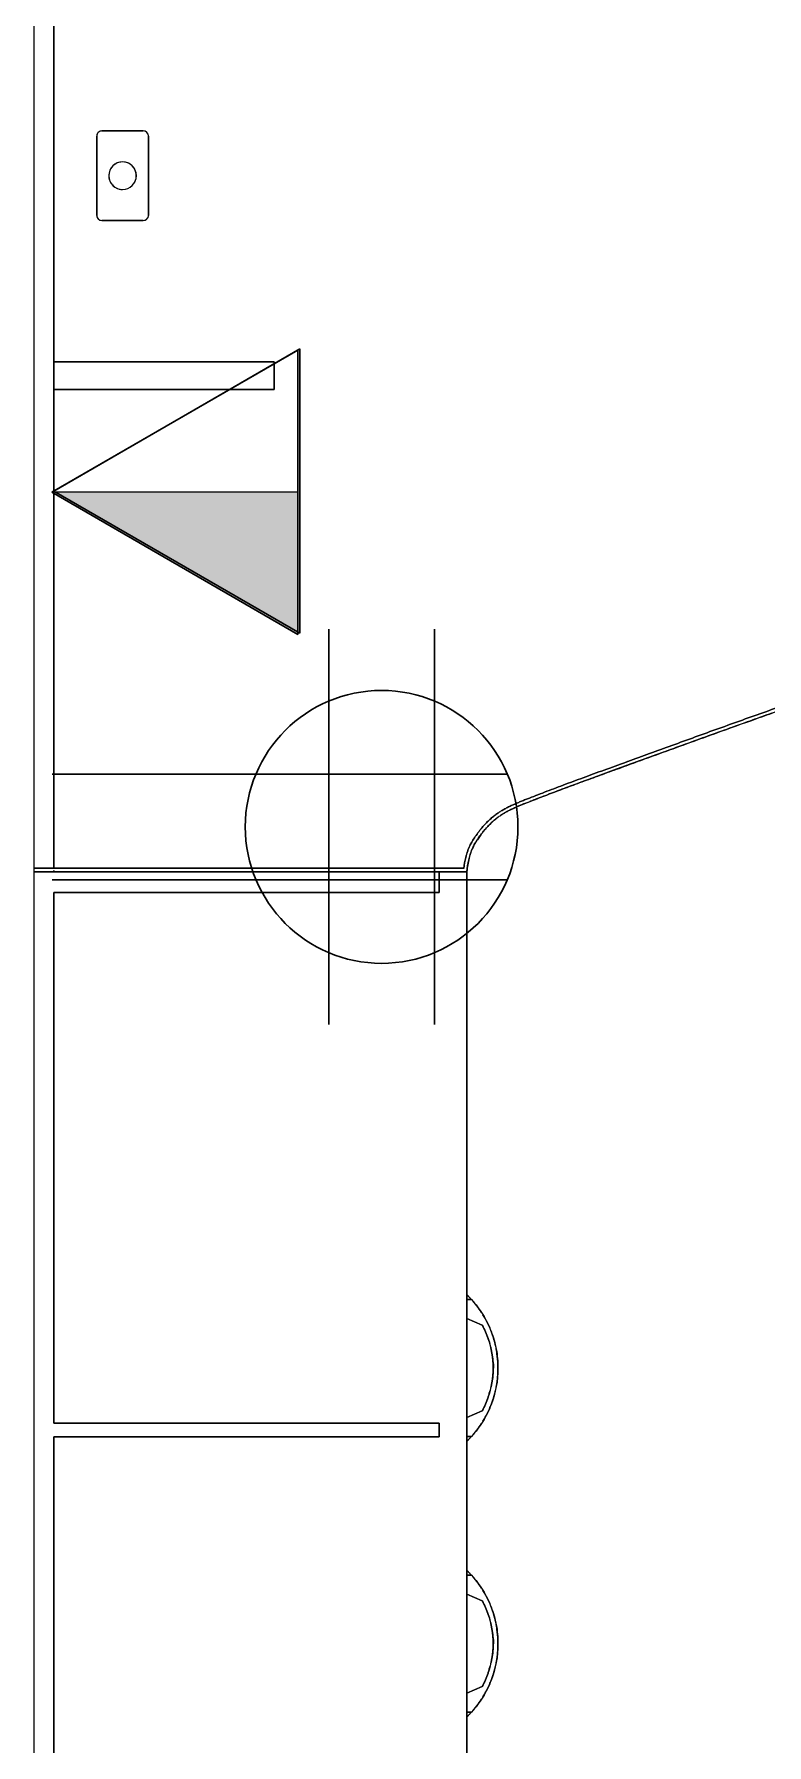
# Model space of a CAD drawing. Header units: inches. Extents: x 385 to 2249, y -1773 to -36.
# Drawn here: x 2053.5 to 2080.1, y -1685.9 to -1623.9 of the extents above; entities that cross this region are included whole.
import ezdxf

# ---------------------------------------------------------------- set-up
doc = ezdxf.new("R2010")
doc.units = ezdxf.units.IN
doc.header["$MEASUREMENT"] = 0
for name, color, linetype, lineweight in [('A-ANNO-NOTE', 131, 'Continuous', 30), ('I-FURN', 30, 'Continuous', 9), ('I-FURN-PNLS', 30, 'Continuous', 9), ('I-WALL', 2, 'Continuous', 13)]:
    doc.layers.add(name, color=color, linetype=linetype, lineweight=lineweight)

# ---------------------------------------------------------------- blocks, each defined once
blk = doc.blocks.new('Zira Wksta 11 - Type 2-V137-Level 6 POWER _ SIGNAL')
at = {"layer": 'I-FURN'}
for p, q in [((-16.173, 66.48), (-16, 66.48)), ((-16.173, 66.48), (-16, 66.48)), ((-16, 66.487), (-16.167, 66.487)), ((-16, 66.487), (-16.167, 66.487)), ((-16, 66.604), (-16, 66.657)), ((-16, 66.657), (-16, 66.614)), ((-16, 66.604), (-16, 66.657)), ((-16, 66.657), (-16, 66.614)), ((-16, 66.614), (-16, 66.512)), ((-16, 66.614), (-16, 66.512)), ((-16, 66.512), (-16, 66.604)), ((-16, 66.512), (-16, 66.604)), ((-16, 66.48), (-16, 66.512)), ((-16, 66.512), (-16, 66.487)), ((-16, 66.48), (-16, 66.512)), ((-16, 66.512), (-16, 66.487)), ((-16, 66.48), (-16, 65.791)), ((-16, 66.139), (-16, 66.48)), ((-16, 66.48), (-16, 65.791)), ((-16, 66.139), (-16, 66.48)), ((-16.281, 65.675), (-16, 65.791)), ((-16.281, 65.675), (-16, 65.791)), ((-16, 65.791), (-16, 66.136)), ((-16, 65.791), (-16, 66.136)), ((-16.561, 65.559), (-16.281, 65.675)), ((-16.561, 65.559), (-16.281, 65.675)), ((-16.281, 62.325), (-16.561, 62.441)), ((-16.281, 62.325), (-16.561, 62.441)), ((-16, 62.209), (-16.281, 62.325)), ((-16, 62.209), (-16.281, 62.325)), ((-16, 61.864), (-16, 62.209)), ((-16, 62.209), (-16, 61.52)), ((-16, 61.864), (-16, 62.209)), ((-16, 62.209), (-16, 61.52)), ((-16, 61.52), (-16.173, 61.52)), ((-16, 61.52), (-16.173, 61.52)), ((-16.167, 61.513), (-16, 61.513)), ((-16.167, 61.513), (-16, 61.513)), ((-16, 61.52), (-16, 61.861)), ((-16, 61.52), (-16, 61.861)), ((-16, 61.488), (-16, 61.52)), ((-16, 61.488), (-16, 61.52)), ((-16, 61.513), (-16, 61.488)), ((-16, 61.513), (-16, 61.488)), ((-16, 61.488), (-16, 61.386)), ((-16, 61.396), (-16, 61.488)), ((-16, 61.488), (-16, 61.386)), ((-16, 61.396), (-16, 61.488)), ((-16, 61.343), (-16, 61.396)), ((-16, 61.343), (-16, 61.396)), ((-16, 61.386), (-16, 61.343)), ((-16, 61.386), (-16, 61.343)), ((-16.173, 56.48), (-16, 56.48)), ((-16, 56.487), (-16.167, 56.487)), ((-16, 56.604), (-16, 56.657)), ((-16, 56.657), (-16, 56.614)), ((-16, 56.614), (-16, 56.512)), ((-16, 56.512), (-16, 56.604)), ((-16, 56.48), (-16, 56.512)), ((-16, 56.512), (-16, 56.487)), ((-16, 56.48), (-16, 55.791)), ((-16, 56.139), (-16, 56.48)), ((-16, 55.791), (-16, 56.136)), ((-16.561, 55.559), (-16.281, 55.675)), ((-16.281, 55.675), (-16, 55.791)), ((-16.281, 52.325), (-16.561, 52.441)), ((-16, 52.209), (-16.281, 52.325)), ((-16, 51.864), (-16, 52.209)), ((-16, 52.209), (-16, 51.52)), ((-16, 51.52), (-16.173, 51.52)), ((-16.167, 51.513), (-16, 51.513)), ((-16, 51.52), (-16, 51.861)), ((-16, 51.488), (-16, 51.52)), ((-16, 51.513), (-16, 51.488)), ((-16, 51.488), (-16, 51.386)), ((-16, 51.396), (-16, 51.488)), ((-16, 51.343), (-16, 51.396)), ((-16, 51.386), (-16, 51.343)), ((-4.437, 12.188), (-4.437, 9.313)), ((-4.437, 9.313), (-4.437, 12.188)), ((-2.75, 12.375), (-4.25, 12.375)), ((-4.25, 12.375), (-2.75, 12.375)), ((-2.562, 9.313), (-2.562, 12.188)), ((-2.562, 12.188), (-2.562, 9.313)), ((-4.25, 9.125), (-2.75, 9.125)), ((-2.75, 9.125), (-4.25, 9.125))]:
    blk.add_line(p, q, dxfattribs=at)
at = {"layer": 'I-FURN', "flags": 128}
for points in [[(-16, 65.791), (-16.281, 65.675), (-16.561, 65.559)], [(-16, 65.791), (-16.281, 65.675), (-16.561, 65.559)], [(-16.561, 62.441), (-16.281, 62.325), (-16, 62.209)], [(-16.561, 62.441), (-16.281, 62.325), (-16, 62.209)], [(-16, 55.791), (-16.281, 55.675), (-16.561, 55.559)], [(-16.561, 52.441), (-16.281, 52.325), (-16, 52.209)]]:
    blk.add_lwpolyline(points, dxfattribs=at)
at = {"layer": 'I-FURN'}
for centre, radius, start, end in [((-13.447, 64), 3.685, 137.02895, 137.70289), ((-13.447, 64), 3.685, 137.02895, 137.70289), ((-13.447, 64), 3.685, 137.03852, 137.56704), ((-13.447, 64), 3.685, 137.03852, 137.56704), ((-13.447, 64), 3.685, 222.29711, 222.97105), ((-13.447, 64), 3.685, 222.29711, 222.97105), ((-13.447, 64), 3.685, 222.43296, 222.96148), ((-13.447, 64), 3.685, 222.43296, 222.96148), ((-13.447, 54), 3.685, 137.02895, 137.70289), ((-13.447, 54), 3.685, 137.03852, 137.56704), ((-13.447, 54), 3.685, 222.29711, 222.97105), ((-13.447, 54), 3.685, 222.43296, 222.96148), ((-4.25, 12.188), 0.188, 90, 180), ((-4.25, 12.188), 0.188, 165, 180), ((-4.25, 12.188), 0.188, 90, 165), ((-2.75, 12.188), 0.187, 0, 90), ((-2.75, 12.188), 0.187, 15, 90), ((-2.75, 12.188), 0.188, 0, 15), ((-3.5, 10.75), 0.5, 90, 270), ((-3.5, 10.75), 0.5, 90, 135), ((-3.5, 10.75), 0.5, 270, 90), ((-3.5, 10.75), 0.5, 75, 90), ((-3.5, 10.75), 0.5, 330, 75), ((-3.5, 10.75), 0.5, 135, 270), ((-3.5, 10.75), 0.5, 270, 330), ((-4.25, 9.313), 0.188, 180, 270), ((-4.25, 9.313), 0.187, 180, 195), ((-2.75, 9.313), 0.187, 270, 0), ((-2.75, 9.313), 0.187, 345, 0), ((-4.25, 9.313), 0.188, 195, 270), ((-2.75, 9.313), 0.188, 270, 345)]:
    blk.add_arc(centre, radius, start, end, dxfattribs=at)
for points, knots in [([(-16.173, 61.52), (-16.325, 61.687), (-16.598, 62.05), (-16.903, 62.661), (-17.09, 63.318), (-17.174, 64.227), (-17.004, 65.135), (-16.599, 65.95), (-16.325, 66.313), (-16.173, 66.48)], [0, 0, 0, 0, 0.125, 0.25, 0.375, 0.5, 0.75, 0.875, 1, 1, 1, 1]), ([(-16.173, 61.52), (-16.325, 61.687), (-16.598, 62.05), (-16.903, 62.661), (-17.09, 63.318), (-17.174, 64.227), (-17.004, 65.135), (-16.599, 65.95), (-16.325, 66.313), (-16.173, 66.48)], [0, 0, 0, 0, 0.125, 0.25, 0.375, 0.5, 0.75, 0.875, 1, 1, 1, 1]), ([(-16, 66.657), (-16.001, 66.657), (-16.002, 66.656), (-16.004, 66.653), (-16.007, 66.651), (-16.009, 66.649), (-16.012, 66.645), (-16.016, 66.642), (-16.019, 66.639), (-16.023, 66.635), (-16.027, 66.631), (-16.032, 66.627), (-16.041, 66.618), (-16.048, 66.61), (-16.055, 66.604)], [0, 0, 0, 0, 0.125, 0.1875, 0.25, 0.3125, 0.375, 0.4375, 0.5, 0.5625, 0.625, 0.6875, 0.75, 1, 1, 1, 1]), ([(-16, 66.657), (-16.001, 66.657), (-16.002, 66.656), (-16.004, 66.653), (-16.007, 66.651), (-16.009, 66.649), (-16.012, 66.645), (-16.016, 66.642), (-16.019, 66.639), (-16.023, 66.635), (-16.027, 66.631), (-16.032, 66.627), (-16.041, 66.618), (-16.048, 66.61), (-16.055, 66.604)], [0, 0, 0, 0, 0.125, 0.1875, 0.25, 0.3125, 0.375, 0.4375, 0.5, 0.5625, 0.625, 0.6875, 0.75, 1, 1, 1, 1]), ([(-16.045, 66.614), (-16.039, 66.619), (-16.031, 66.627), (-16.021, 66.637), (-16.016, 66.642), (-16.012, 66.646), (-16.009, 66.649), (-16.007, 66.651), (-16.004, 66.653), (-16.003, 66.655), (-16.001, 66.656), (-16, 66.657), (-16, 66.657)], [0, 0, 0, 0, 0.25, 0.375, 0.5, 0.5625, 0.625, 0.6875, 0.75, 0.8125, 0.875, 1, 1, 1, 1]), ([(-16.045, 66.614), (-16.039, 66.619), (-16.031, 66.627), (-16.021, 66.637), (-16.016, 66.642), (-16.012, 66.646), (-16.009, 66.649), (-16.007, 66.651), (-16.004, 66.653), (-16.003, 66.655), (-16.001, 66.656), (-16, 66.657), (-16, 66.657)], [0, 0, 0, 0, 0.25, 0.375, 0.5, 0.5625, 0.625, 0.6875, 0.75, 0.8125, 0.875, 1, 1, 1, 1]), ([(-16.672, 65.783), (-16.727, 65.683), (-16.791, 65.555), (-16.846, 65.424), (-16.856, 65.398)], [0.15936451, 0.15936451, 0.15936451, 0.15936451, 0.22222222, 0.23762024, 0.23762024, 0.23762024, 0.23762024]), ([(-16.672, 65.783), (-16.727, 65.683), (-16.791, 65.555), (-16.846, 65.424), (-16.856, 65.398)], [0.15936451, 0.15936451, 0.15936451, 0.15936451, 0.22222222, 0.23762024, 0.23762024, 0.23762024, 0.23762024]), ([(-16.945, 65.16), (-16.973, 65.075), (-17.009, 64.949), (-17.04, 64.821), (-17.049, 64.78)], [0.28411479, 0.28411479, 0.28411479, 0.28411479, 0.33333333, 0.3562762, 0.3562762, 0.3562762, 0.3562762]), ([(-16.945, 65.16), (-16.973, 65.075), (-17.009, 64.949), (-17.04, 64.821), (-17.049, 64.78)], [0.28411479, 0.28411479, 0.28411479, 0.28411479, 0.33333333, 0.3562762, 0.3562762, 0.3562762, 0.3562762]), ([(-17.096, 64.517), (-17.106, 64.446), (-17.12, 64.319), (-17.127, 64.192), (-17.128, 64.136)], [0.40508035, 0.40508035, 0.40508035, 0.40508035, 0.44444444, 0.47528756, 0.47528756, 0.47528756, 0.47528756]), ([(-17.096, 64.517), (-17.106, 64.446), (-17.12, 64.319), (-17.127, 64.192), (-17.128, 64.136)], [0.40508035, 0.40508035, 0.40508035, 0.40508035, 0.44444444, 0.47528756, 0.47528756, 0.47528756, 0.47528756]), ([(-17.048, 63.22), (-17.04, 63.179), (-17.009, 63.052), (-16.976, 62.923), (-16.95, 62.836)], [0.64373131, 0.64373131, 0.64373131, 0.64373131, 0.66666667, 0.71591001, 0.71591001, 0.71591001, 0.71591001]), ([(-17.048, 63.22), (-17.04, 63.179), (-17.009, 63.052), (-16.976, 62.923), (-16.95, 62.836)], [0.64373131, 0.64373131, 0.64373131, 0.64373131, 0.66666667, 0.71591001, 0.71591001, 0.71591001, 0.71591001]), ([(-16.857, 62.602), (-16.808, 62.482), (-16.751, 62.351), (-16.678, 62.229), (-16.671, 62.218)], [0.76239192, 0.76239192, 0.76239192, 0.76239192, 0.83333333, 0.84070579, 0.84070579, 0.84070579, 0.84070579]), ([(-16.857, 62.602), (-16.808, 62.482), (-16.751, 62.351), (-16.678, 62.229), (-16.671, 62.218)], [0.76239192, 0.76239192, 0.76239192, 0.76239192, 0.83333333, 0.84070579, 0.84070579, 0.84070579, 0.84070579]), ([(-16.055, 61.396), (-16.048, 61.39), (-16.039, 61.381), (-16.029, 61.371), (-16.023, 61.365), (-16.019, 61.361), (-16.016, 61.358), (-16.012, 61.355), (-16.009, 61.351), (-16.007, 61.349), (-16.004, 61.347), (-16.002, 61.344), (-16.001, 61.343), (-16, 61.343)], [0, 0, 0, 0, 0.25, 0.375, 0.4375, 0.5, 0.5625, 0.625, 0.6875, 0.75, 0.8125, 0.875, 1, 1, 1, 1]), ([(-16.055, 61.396), (-16.048, 61.39), (-16.039, 61.381), (-16.029, 61.371), (-16.023, 61.365), (-16.019, 61.361), (-16.016, 61.358), (-16.012, 61.355), (-16.009, 61.351), (-16.007, 61.349), (-16.004, 61.347), (-16.002, 61.344), (-16.001, 61.343), (-16, 61.343)], [0, 0, 0, 0, 0.25, 0.375, 0.4375, 0.5, 0.5625, 0.625, 0.6875, 0.75, 0.8125, 0.875, 1, 1, 1, 1]), ([(-16, 61.343), (-16, 61.343), (-16.001, 61.344), (-16.003, 61.345), (-16.004, 61.347), (-16.007, 61.349), (-16.009, 61.351), (-16.012, 61.354), (-16.015, 61.357), (-16.018, 61.36), (-16.021, 61.363), (-16.025, 61.367), (-16.032, 61.374), (-16.039, 61.381), (-16.045, 61.386)], [0, 0, 0, 0, 0.125, 0.1875, 0.25, 0.3125, 0.375, 0.4375, 0.5, 0.5625, 0.625, 0.6875, 0.75, 1, 1, 1, 1]), ([(-16, 61.343), (-16, 61.343), (-16.001, 61.344), (-16.003, 61.345), (-16.004, 61.347), (-16.007, 61.349), (-16.009, 61.351), (-16.012, 61.354), (-16.015, 61.357), (-16.018, 61.36), (-16.021, 61.363), (-16.025, 61.367), (-16.032, 61.374), (-16.039, 61.381), (-16.045, 61.386)], [0, 0, 0, 0, 0.125, 0.1875, 0.25, 0.3125, 0.375, 0.4375, 0.5, 0.5625, 0.625, 0.6875, 0.75, 1, 1, 1, 1]), ([(-16.173, 51.52), (-16.325, 51.687), (-16.598, 52.05), (-16.903, 52.661), (-17.09, 53.318), (-17.174, 54.227), (-17.004, 55.135), (-16.599, 55.95), (-16.325, 56.313), (-16.173, 56.48)], [0, 0, 0, 0, 0.125, 0.25, 0.375, 0.5, 0.75, 0.875, 1, 1, 1, 1]), ([(-16, 56.657), (-16.001, 56.657), (-16.002, 56.656), (-16.004, 56.653), (-16.007, 56.651), (-16.009, 56.649), (-16.012, 56.645), (-16.016, 56.642), (-16.019, 56.639), (-16.023, 56.635), (-16.027, 56.631), (-16.032, 56.627), (-16.041, 56.618), (-16.048, 56.61), (-16.055, 56.604)], [0, 0, 0, 0, 0.125, 0.1875, 0.25, 0.3125, 0.375, 0.4375, 0.5, 0.5625, 0.625, 0.6875, 0.75, 1, 1, 1, 1]), ([(-16.045, 56.614), (-16.039, 56.619), (-16.031, 56.627), (-16.021, 56.637), (-16.016, 56.642), (-16.012, 56.646), (-16.009, 56.649), (-16.007, 56.651), (-16.004, 56.653), (-16.003, 56.655), (-16.001, 56.656), (-16, 56.657), (-16, 56.657)], [0, 0, 0, 0, 0.25, 0.375, 0.5, 0.5625, 0.625, 0.6875, 0.75, 0.8125, 0.875, 1, 1, 1, 1]), ([(-16.672, 55.783), (-16.727, 55.683), (-16.791, 55.555), (-16.846, 55.424), (-16.856, 55.398)], [0.15936451, 0.15936451, 0.15936451, 0.15936451, 0.22222222, 0.23762024, 0.23762024, 0.23762024, 0.23762024]), ([(-16.945, 55.16), (-16.973, 55.075), (-17.009, 54.949), (-17.04, 54.821), (-17.049, 54.78)], [0.28411479, 0.28411479, 0.28411479, 0.28411479, 0.33333333, 0.3562762, 0.3562762, 0.3562762, 0.3562762]), ([(-17.096, 54.517), (-17.106, 54.446), (-17.12, 54.319), (-17.127, 54.192), (-17.128, 54.136)], [0.40508035, 0.40508035, 0.40508035, 0.40508035, 0.44444444, 0.47528756, 0.47528756, 0.47528756, 0.47528756]), ([(-17.048, 53.22), (-17.04, 53.179), (-17.009, 53.052), (-16.976, 52.923), (-16.95, 52.836)], [0.64373131, 0.64373131, 0.64373131, 0.64373131, 0.66666667, 0.71591001, 0.71591001, 0.71591001, 0.71591001]), ([(-16.857, 52.602), (-16.808, 52.482), (-16.751, 52.351), (-16.678, 52.229), (-16.671, 52.218)], [0.76239192, 0.76239192, 0.76239192, 0.76239192, 0.83333333, 0.84070579, 0.84070579, 0.84070579, 0.84070579]), ([(-16.055, 51.396), (-16.048, 51.39), (-16.039, 51.381), (-16.029, 51.371), (-16.023, 51.365), (-16.019, 51.361), (-16.016, 51.358), (-16.012, 51.355), (-16.009, 51.351), (-16.007, 51.349), (-16.004, 51.347), (-16.002, 51.344), (-16.001, 51.343), (-16, 51.343)], [0, 0, 0, 0, 0.25, 0.375, 0.4375, 0.5, 0.5625, 0.625, 0.6875, 0.75, 0.8125, 0.875, 1, 1, 1, 1]), ([(-16, 51.343), (-16, 51.343), (-16.001, 51.344), (-16.003, 51.345), (-16.004, 51.347), (-16.007, 51.349), (-16.009, 51.351), (-16.012, 51.354), (-16.015, 51.357), (-16.018, 51.36), (-16.021, 51.363), (-16.025, 51.367), (-16.032, 51.374), (-16.039, 51.381), (-16.045, 51.386)], [0, 0, 0, 0, 0.125, 0.1875, 0.25, 0.3125, 0.375, 0.4375, 0.5, 0.5625, 0.625, 0.6875, 0.75, 1, 1, 1, 1])]:
    blk.add_open_spline(points, degree=3, knots=knots, dxfattribs=at)
for points in [[(-16.167, 66.487), (-16.303, 66.338), (-16.427, 66.178), (-16.537, 66.008)], [(-16.167, 66.487), (-16.303, 66.338), (-16.427, 66.178), (-16.537, 66.008)], [(-16.055, 66.604), (-16.069, 66.589), (-16.099, 66.559), (-16.129, 66.528), (-16.144, 66.512)], [(-16.055, 66.604), (-16.069, 66.589), (-16.099, 66.559), (-16.129, 66.528), (-16.144, 66.512)], [(-16.143, 66.512), (-16.132, 66.524), (-16.11, 66.547), (-16.077, 66.582), (-16.055, 66.603), (-16.045, 66.614)], [(-16.143, 66.512), (-16.132, 66.524), (-16.11, 66.547), (-16.077, 66.582), (-16.055, 66.603), (-16.045, 66.614)], [(-16.586, 65.931), (-16.616, 65.882), (-16.645, 65.833), (-16.672, 65.783)], [(-16.586, 65.931), (-16.616, 65.882), (-16.645, 65.833), (-16.672, 65.783)], [(-16.561, 65.559), (-16.732, 65.242), (-16.969, 64.55), (-16.969, 63.451), (-16.732, 62.759), (-16.561, 62.441)], [(-16.561, 65.559), (-16.732, 65.242), (-16.969, 64.55), (-16.969, 63.451), (-16.732, 62.759), (-16.561, 62.441)], [(-16.894, 65.302), (-16.912, 65.255), (-16.929, 65.208), (-16.945, 65.16)], [(-16.894, 65.302), (-16.912, 65.255), (-16.929, 65.208), (-16.945, 65.16)], [(-16.857, 65.398), (-16.867, 65.372), (-16.877, 65.347), (-16.887, 65.321)], [(-16.857, 65.398), (-16.867, 65.372), (-16.877, 65.347), (-16.887, 65.321)], [(-16.778, 65.064), (-16.719, 65.234), (-16.647, 65.4), (-16.561, 65.559)], [(-16.778, 65.064), (-16.719, 65.234), (-16.647, 65.4), (-16.561, 65.559)], [(-17.075, 64.644), (-17.083, 64.602), (-17.09, 64.56), (-17.096, 64.517)], [(-17.075, 64.644), (-17.083, 64.602), (-17.09, 64.56), (-17.096, 64.517)], [(-17.049, 64.78), (-17.056, 64.743), (-17.064, 64.707), (-17.071, 64.67)], [(-17.049, 64.78), (-17.056, 64.743), (-17.064, 64.707), (-17.071, 64.67)], [(-16.955, 64), (-16.955, 64.181), (-16.949, 64.365), (-16.91, 64.539)], [(-16.955, 64), (-16.955, 64.181), (-16.949, 64.365), (-16.91, 64.539)], [(-16.91, 64.539), (-16.88, 64.717), (-16.822, 64.887), (-16.757, 65.055)], [(-16.91, 64.539), (-16.88, 64.717), (-16.822, 64.887), (-16.757, 65.055)], [(-17.129, 64.135), (-17.133, 64.045), (-17.132, 63.955), (-17.127, 63.866)], [(-17.129, 64.135), (-17.133, 64.045), (-17.132, 63.955), (-17.127, 63.866)], [(-16.91, 63.461), (-16.94, 63.639), (-16.965, 63.822), (-16.971, 64.004)], [(-16.91, 63.461), (-16.94, 63.639), (-16.965, 63.822), (-16.971, 64.004)], [(-17.129, 63.865), (-17.125, 63.737), (-17.111, 63.61), (-17.092, 63.484)], [(-17.129, 63.865), (-17.125, 63.737), (-17.111, 63.61), (-17.092, 63.484)], [(-17.095, 63.482), (-17.089, 63.44), (-17.082, 63.398), (-17.075, 63.356)], [(-17.095, 63.482), (-17.089, 63.44), (-17.082, 63.398), (-17.075, 63.356)], [(-17.07, 63.329), (-17.064, 63.293), (-17.056, 63.256), (-17.048, 63.22)], [(-17.07, 63.329), (-17.064, 63.293), (-17.056, 63.256), (-17.048, 63.22)], [(-16.778, 62.936), (-16.836, 63.107), (-16.875, 63.282), (-16.91, 63.461)], [(-16.778, 62.936), (-16.836, 63.107), (-16.875, 63.282), (-16.91, 63.461)], [(-16.945, 62.84), (-16.929, 62.792), (-16.913, 62.744), (-16.896, 62.697)], [(-16.945, 62.84), (-16.929, 62.792), (-16.913, 62.744), (-16.896, 62.697)], [(-16.887, 62.679), (-16.877, 62.653), (-16.867, 62.627), (-16.857, 62.602)], [(-16.887, 62.679), (-16.877, 62.653), (-16.867, 62.627), (-16.857, 62.602)], [(-16.561, 62.441), (-16.647, 62.6), (-16.719, 62.766), (-16.778, 62.936)], [(-16.561, 62.441), (-16.647, 62.6), (-16.719, 62.766), (-16.778, 62.936)], [(-16.672, 62.217), (-16.644, 62.167), (-16.614, 62.119), (-16.582, 62.072)], [(-16.672, 62.217), (-16.644, 62.167), (-16.614, 62.119), (-16.582, 62.072)], [(-16.537, 61.992), (-16.427, 61.822), (-16.303, 61.662), (-16.167, 61.513)], [(-16.537, 61.992), (-16.427, 61.822), (-16.303, 61.662), (-16.167, 61.513)], [(-16.144, 61.488), (-16.129, 61.472), (-16.099, 61.441), (-16.069, 61.411), (-16.055, 61.396)], [(-16.144, 61.488), (-16.129, 61.472), (-16.099, 61.441), (-16.069, 61.411), (-16.055, 61.396)], [(-16.045, 61.386), (-16.055, 61.397), (-16.077, 61.418), (-16.11, 61.453), (-16.132, 61.476), (-16.143, 61.488)], [(-16.045, 61.386), (-16.055, 61.397), (-16.077, 61.418), (-16.11, 61.453), (-16.132, 61.476), (-16.143, 61.488)], [(-16.167, 56.487), (-16.303, 56.338), (-16.427, 56.178), (-16.537, 56.008)], [(-16.055, 56.604), (-16.069, 56.589), (-16.099, 56.559), (-16.129, 56.528), (-16.144, 56.512)], [(-16.143, 56.512), (-16.132, 56.524), (-16.11, 56.547), (-16.077, 56.582), (-16.055, 56.603), (-16.045, 56.614)], [(-16.586, 55.931), (-16.616, 55.882), (-16.645, 55.833), (-16.672, 55.783)], [(-16.561, 55.559), (-16.732, 55.242), (-16.969, 54.55), (-16.969, 53.451), (-16.732, 52.759), (-16.561, 52.441)], [(-16.894, 55.302), (-16.912, 55.255), (-16.929, 55.208), (-16.945, 55.16)], [(-16.857, 55.398), (-16.867, 55.372), (-16.877, 55.347), (-16.887, 55.321)], [(-16.778, 55.064), (-16.719, 55.234), (-16.647, 55.4), (-16.561, 55.559)], [(-17.075, 54.644), (-17.083, 54.602), (-17.09, 54.56), (-17.096, 54.517)], [(-17.049, 54.78), (-17.056, 54.743), (-17.064, 54.707), (-17.071, 54.67)], [(-16.91, 54.539), (-16.88, 54.717), (-16.822, 54.887), (-16.757, 55.055)], [(-17.129, 54.135), (-17.133, 54.045), (-17.132, 53.955), (-17.127, 53.866)], [(-16.91, 53.461), (-16.94, 53.639), (-16.965, 53.822), (-16.971, 54.004)], [(-16.955, 54), (-16.955, 54.181), (-16.949, 54.365), (-16.91, 54.539)], [(-17.129, 53.865), (-17.125, 53.737), (-17.111, 53.61), (-17.092, 53.484)], [(-17.095, 53.482), (-17.089, 53.44), (-17.082, 53.398), (-17.075, 53.356)], [(-16.778, 52.936), (-16.836, 53.107), (-16.875, 53.282), (-16.91, 53.461)], [(-17.07, 53.329), (-17.064, 53.293), (-17.056, 53.256), (-17.048, 53.22)], [(-16.945, 52.84), (-16.929, 52.792), (-16.913, 52.744), (-16.896, 52.697)], [(-16.561, 52.441), (-16.647, 52.6), (-16.719, 52.766), (-16.778, 52.936)], [(-16.887, 52.679), (-16.877, 52.653), (-16.867, 52.627), (-16.857, 52.602)], [(-16.672, 52.217), (-16.644, 52.167), (-16.614, 52.119), (-16.582, 52.072)], [(-16.537, 51.992), (-16.427, 51.822), (-16.303, 51.662), (-16.167, 51.513)], [(-16.144, 51.488), (-16.129, 51.472), (-16.099, 51.441), (-16.069, 51.411), (-16.055, 51.396)], [(-16.045, 51.386), (-16.055, 51.397), (-16.077, 51.418), (-16.11, 51.453), (-16.132, 51.476), (-16.143, 51.488)]]:
    blk.add_open_spline(points, degree=3, dxfattribs=at)
at = {"layer": 'I-FURN-PNLS'}
for p, q in [((-16, 36), (-16, 72)), ((-16, 72), (-16, 36)), ((-16, 36), (-16, 72)), ((-1, 71.25), (-1, 56.5)), ((-1, 56.5), (-1, 71.25)), ((-1, 56.5), (-15, 56.5)), ((-15, 56.5), (-15, 56)), ((-15, 56), (-15, 56.5)), ((-15, 56.5), (-1, 56.5)), ((-15, 56), (-1, 56)), ((-1, 56), (-15, 56)), ((-1, 56), (-1, 36.75)), ((-1, 36.75), (-1, 56)), ((-1, 36.75), (-15, 36.75)), ((-15, 36.75), (-15, 36)), ((-15, 36), (-15, 36.75)), ((-15, 36.75), (-1, 36.75)), ((-0.29, 36), (-16, 36)), ((-16, 36), (-0.29, 36)), ((-0.29, 36), (-16, 36)), ((-0.29, 36), (-16, 36)), ((-0.29, 36), (-16, 36)), ((-16, 36), (-0.29, 36)), ((-15, 36), (-0.29, 36)), ((-1, 36), (-15, 36)), ((-0.29, 36), (-1, 36)), ((-0.29, 36), (-1, 36)), ((-1, 36), (-1, 35.95)), ((-1, 35.95), (-1, 36)), ((-1, 36), (-0.29, 36)), ((-0.29, 35.875), (-15.887, 35.875)), ((-15.887, 35.875), (-0.29, 35.875)), ((-1, 35.876), (-1, 1.82)), ((-1, 18.5), (-1, 35.876)), ((-1, 18.5), (-9, 18.5)), ((-9, 18.5), (-9, 17.5)), ((-9, 17.5), (-9, 18.5)), ((-9, 18.5), (-1, 18.5)), ((-1, 17.5), (-1, 18.5)), ((-1, 18.5), (-1, 17.5)), ((-1, 17.5), (-1, 18.5)), ((-9, 17.5), (-1, 17.5)), ((-1, 17.5), (-9, 17.5)), ((-1, 1.82), (-1, 17.5))]:
    blk.add_line(p, q, dxfattribs=at)
for points, knots in [([(-16, 36), (-16.014, 35.849), (-16.048, 35.634), (-16.111, 35.404), (-16.153, 35.278), (-16.188, 35.187), (-16.227, 35.099), (-16.286, 34.984), (-16.37, 34.849), (-16.46, 34.723), (-16.522, 34.641), (-16.557, 34.595), (-16.591, 34.55), (-16.634, 34.497), (-16.702, 34.416), (-16.788, 34.323), (-16.875, 34.239), (-16.945, 34.175), (-16.998, 34.129), (-17.05, 34.085), (-17.119, 34.031), (-17.206, 33.969), (-17.312, 33.902), (-17.401, 33.849), (-17.474, 33.808), (-17.547, 33.769), (-17.639, 33.725), (-17.752, 33.675), (-17.868, 33.624), (-17.987, 33.574), (-18.108, 33.525), (-18.233, 33.476), (-18.488, 33.376), (-18.895, 33.217), (-19.48, 32.997), (-20.103, 32.767), (-20.757, 32.528), (-21.436, 32.281), (-22.135, 32.026), (-22.85, 31.766), (-23.578, 31.503), (-24.313, 31.236), (-25.3, 30.881), (-26.287, 30.527), (-27.26, 30.183), (-27.979, 29.93), (-28.687, 29.681), (-29.382, 29.436), (-30.061, 29.195), (-30.724, 28.958), (-31.368, 28.724), (-31.991, 28.494), (-32.595, 28.265), (-33.196, 28.037), (-33.806, 27.806), (-34.441, 27.57), (-35.002, 27.369), (-35.478, 27.202), (-35.787, 27.096), (-36.043, 27.01), (-36.239, 26.943), (-36.44, 26.877), (-36.645, 26.816), (-36.855, 26.756), (-37.069, 26.696), (-37.288, 26.641), (-37.511, 26.595), (-37.739, 26.555), (-37.972, 26.519), (-38.21, 26.491), (-38.452, 26.476), (-38.7, 26.472), (-39.036, 26.476), (-39.469, 26.515), (-40.008, 26.628), (-40.382, 26.739), (-40.572, 26.805)], [0, 0, 0, 0, 0.013514, 0.02027, 0.023649, 0.027027, 0.030405, 0.033784, 0.040541, 0.047297, 0.050676, 0.052365, 0.054054, 0.057432, 0.060811, 0.067568, 0.074324, 0.077703, 0.081081, 0.084459, 0.087838, 0.094595, 0.101351, 0.108108, 0.111486, 0.114865, 0.121622, 0.128378, 0.135135, 0.141892, 0.148649, 0.155405, 0.162162, 0.189189, 0.216216, 0.243243, 0.27027, 0.297297, 0.324324, 0.351351, 0.378378, 0.405405, 0.432432, 0.486486, 0.513514, 0.540541, 0.567568, 0.594595, 0.621622, 0.648649, 0.675676, 0.702703, 0.72973, 0.756757, 0.783784, 0.810811, 0.837838, 0.851351, 0.864865, 0.871622, 0.878378, 0.885135, 0.891892, 0.898649, 0.905405, 0.912162, 0.918919, 0.925676, 0.932432, 0.939189, 0.945946, 0.952703, 0.959459, 0.972973, 0.986486, 1, 1, 1, 1]), ([(-16.68, 34.442), (-16.674, 34.449), (-16.65, 34.477), (-16.61, 34.525), (-16.569, 34.578), (-16.536, 34.623), (-16.502, 34.668), (-16.442, 34.75), (-16.355, 34.874), (-16.274, 35.007), (-16.217, 35.119), (-16.179, 35.206), (-16.146, 35.296), (-16.105, 35.419), (-16.046, 35.644), (-16.013, 35.853), (-16, 36)], [-0.06054761, -0.06054761, -0.06054761, -0.06054761, -0.05921053, -0.05592105, -0.05263158, -0.05098684, -0.04934211, -0.04605263, -0.03947368, -0.03289474, -0.02960526, -0.02631579, -0.02302632, -0.01973684, -0.01315789, 0, 0, 0, 0]), ([(-16.197, 35.166), (-16.195, 35.17), (-16.178, 35.209), (-16.136, 35.319), (-16.057, 35.579), (-16.016, 35.826), (-16, 36)], [-0.02784085, -0.02784085, -0.02784085, -0.02784085, -0.02734644, -0.02343981, -0.01562654, 0, 0, 0, 0]), ([(-16.086, 35.107), (-16.083, 35.115), (-16.063, 35.16), (-16.017, 35.28), (-15.943, 35.518), (-15.908, 35.739), (-15.89, 35.876)], [-0.02817516, -0.02817516, -0.02817516, -0.02817516, -0.02734644, -0.02343981, -0.01562654, -0.00333187, -0.00333187, -0.00333187, -0.00333187]), ([(-15.887, 35.875), (-15.904, 35.736), (-15.945, 35.519), (-16.017, 35.28), (-16.063, 35.16), (-16.083, 35.115), (-16.086, 35.107)], [0.00332304, 0.00332304, 0.00332304, 0.00332304, 0.01562654, 0.02343981, 0.02734644, 0.02817516, 0.02817516, 0.02817516, 0.02817516]), ([(-16.194, 34.899), (-16.211, 34.871), (-16.269, 34.778), (-16.351, 34.662), (-16.433, 34.551), (-16.493, 34.472), (-16.555, 34.395), (-16.638, 34.3), (-16.744, 34.191), (-16.848, 34.094), (-16.932, 34.02), (-17.017, 33.951), (-17.114, 33.881), (-17.189, 33.832), (-17.223, 33.811)], [0.03584002, 0.03584002, 0.03584002, 0.03584002, 0.03906635, 0.04687962, 0.05078625, 0.05469289, 0.05859952, 0.06250615, 0.07031942, 0.07813269, 0.08203933, 0.08594596, 0.09375923, 0.09993766, 0.09993766, 0.09993766, 0.09993766]), ([(-17.223, 33.811), (-17.189, 33.832), (-17.114, 33.881), (-17.017, 33.951), (-16.932, 34.02), (-16.848, 34.094), (-16.744, 34.191), (-16.638, 34.3), (-16.555, 34.395), (-16.493, 34.472), (-16.433, 34.551), (-16.351, 34.662), (-16.269, 34.778), (-16.211, 34.871), (-16.194, 34.899)], [-0.09993766, -0.09993766, -0.09993766, -0.09993766, -0.09375923, -0.08594596, -0.08203933, -0.07813269, -0.07031942, -0.06250615, -0.05859952, -0.05469289, -0.05078625, -0.04687962, -0.03906635, -0.03584002, -0.03584002, -0.03584002, -0.03584002]), ([(-16.679, 34.443), (-16.65, 34.477), (-16.601, 34.536), (-16.533, 34.626), (-16.452, 34.735), (-16.365, 34.859), (-16.303, 34.96), (-16.281, 34.999)], [-0.06048085, -0.06048085, -0.06048085, -0.06048085, -0.05469289, -0.05078625, -0.04687962, -0.03906635, -0.03436187, -0.03436187, -0.03436187, -0.03436187]), ([(-16.086, 35.107), (-16.099, 35.078), (-16.133, 35.006), (-16.171, 34.938), (-16.194, 34.899)], [0.028175164, 0.028175164, 0.028175164, 0.028175164, 0.031253077, 0.035840023, 0.035840023, 0.035840023, 0.035840023]), ([(-16.194, 34.899), (-16.171, 34.938), (-16.133, 35.006), (-16.099, 35.078), (-16.086, 35.107)], [-0.035840023, -0.035840023, -0.035840023, -0.035840023, -0.031253077, -0.028175164, -0.028175164, -0.028175164, -0.028175164]), ([(-17.688, 33.704), (-17.647, 33.723), (-17.564, 33.761), (-17.44, 33.825), (-17.315, 33.9), (-17.193, 33.978), (-17.093, 34.051), (-17.012, 34.116), (-16.932, 34.186), (-16.841, 34.272), (-16.77, 34.344), (-16.739, 34.377)], [-0.12456702, -0.12456702, -0.12456702, -0.12456702, -0.11719904, -0.10938577, -0.1015725, -0.09375923, -0.08594596, -0.08203933, -0.07813269, -0.07031942, -0.06436475, -0.06436475, -0.06436475, -0.06436475]), ([(-17.688, 33.704), (-17.654, 33.719), (-17.584, 33.752), (-17.498, 33.795), (-17.427, 33.833), (-17.357, 33.875), (-17.27, 33.928), (-17.168, 33.996), (-17.083, 34.059), (-17.016, 34.113), (-16.948, 34.172), (-16.863, 34.25), (-16.787, 34.325), (-16.746, 34.369), (-16.739, 34.377)], [-0.12456461, -0.12456461, -0.12456461, -0.12456461, -0.11842105, -0.11184211, -0.10855263, -0.10526316, -0.09868421, -0.09210526, -0.08552632, -0.08223684, -0.07894737, -0.07236842, -0.06578947, -0.06434993, -0.06434993, -0.06434993, -0.06434993]), ([(-17.253, 33.792), (-17.294, 33.766), (-17.381, 33.715), (-17.512, 33.647), (-17.622, 33.596), (-17.71, 33.557), (-17.8, 33.516), (-17.918, 33.467), (-18.059, 33.41), (-18.25, 33.335), (-18.503, 33.235), (-18.926, 33.072), (-19.492, 32.859), (-20.219, 32.591), (-20.986, 32.311), (-21.533, 32.112), (-21.818, 32.009), (-21.834, 32.003)], [0.101749, 0.101749, 0.101749, 0.101749, 0.1093858, 0.117199, 0.1250123, 0.1289189, 0.1328256, 0.1406388, 0.1484521, 0.1562654, 0.1718919, 0.1875185, 0.2187715, 0.2500246, 0.2812777, 0.3125308, 0.3142903, 0.3142903, 0.3142903, 0.3142903]), ([(-21.834, 32.003), (-21.818, 32.009), (-21.533, 32.112), (-20.986, 32.311), (-20.219, 32.591), (-19.492, 32.859), (-18.926, 33.072), (-18.503, 33.235), (-18.25, 33.335), (-18.059, 33.41), (-17.918, 33.467), (-17.8, 33.516), (-17.71, 33.557), (-17.622, 33.596), (-17.512, 33.647), (-17.381, 33.715), (-17.294, 33.766), (-17.253, 33.792)], [-0.3142903, -0.3142903, -0.3142903, -0.3142903, -0.3125308, -0.2812777, -0.2500246, -0.2187715, -0.1875185, -0.1718919, -0.1562654, -0.1484521, -0.1406388, -0.1328256, -0.1289189, -0.1250123, -0.117199, -0.1093858, -0.101749, -0.101749, -0.101749, -0.101749]), ([(-18.299, 33.45), (-18.292, 33.453), (-18.245, 33.472), (-18.157, 33.506), (-18.038, 33.553), (-17.94, 33.593), (-17.864, 33.625), (-17.807, 33.65), (-17.751, 33.676), (-17.714, 33.692), (-17.696, 33.701)], [-0.1588822, -0.1588822, -0.1588822, -0.1588822, -0.15789474, -0.15131579, -0.14473684, -0.13815789, -0.13486842, -0.13157895, -0.12828947, -0.125, -0.125, -0.125, -0.125]), ([(-18.297, 33.451), (-18.281, 33.457), (-18.216, 33.483), (-18.104, 33.527), (-17.965, 33.583), (-17.851, 33.631), (-17.761, 33.671), (-17.718, 33.691), (-17.696, 33.7)], [-0.15881843, -0.15881843, -0.15881843, -0.15881843, -0.15626539, -0.14845212, -0.14063885, -0.13282558, -0.12891894, -0.12501504, -0.12501504, -0.12501504, -0.12501504]), ([(-21.83, 32.138), (-21.631, 32.21), (-21.21, 32.363), (-20.582, 32.592), (-19.953, 32.823), (-19.354, 33.044), (-18.886, 33.222), (-18.545, 33.353), (-18.387, 33.415), (-18.316, 33.443)], [-0.3125, -0.3125, -0.3125, -0.3125, -0.2894737, -0.2631579, -0.2368421, -0.2105263, -0.1842105, -0.1710526, -0.1597861, -0.1597861, -0.1597861, -0.1597861]), ([(-20.268, 32.707), (-20.02, 32.798), (-19.736, 32.902), (-19.464, 33.004), (-19.424, 33.019)], [-0.25, -0.25, -0.25, -0.25, -0.21877154, -0.21342503, -0.21342503, -0.21342503, -0.21342503]), ([(-19.424, 33.019), (-19.233, 33.091), (-19.047, 33.161), (-18.867, 33.229), (-18.867, 33.229)], [-0.21342503, -0.21342503, -0.21342503, -0.21342503, -0.18751846, -0.1875, -0.1875, -0.1875, -0.1875]), ([(-18.865, 33.23), (-18.757, 33.271), (-18.574, 33.342), (-18.398, 33.411), (-18.324, 33.44)], [-0.18737705, -0.18737705, -0.18737705, -0.18737705, -0.17189192, -0.16020038, -0.16020038, -0.16020038, -0.16020038]), ([(-21.847, 31.998), (-22.368, 31.809), (-23.459, 31.412), (-25.151, 30.801), (-26.862, 30.189), (-28.525, 29.606), (-30.117, 29.045), (-31.368, 28.593), (-32.309, 28.24), (-33.233, 27.889), (-34.177, 27.531), (-35.095, 27.203), (-35.657, 27.007), (-36.027, 26.884), (-36.334, 26.781), (-36.573, 26.705), (-36.817, 26.636), (-37.067, 26.568), (-37.325, 26.504), (-37.592, 26.452), (-37.861, 26.409), (-38.14, 26.372), (-38.427, 26.351), (-38.719, 26.346), (-39.017, 26.352), (-39.427, 26.385), (-39.956, 26.482), (-40.393, 26.611), (-40.617, 26.688)], [0.3148154, 0.3148154, 0.3148154, 0.3148154, 0.3750369, 0.4375431, 0.5000492, 0.5625554, 0.6250615, 0.6875677, 0.7188208, 0.7500739, 0.81258, 0.8438331, 0.8594596, 0.8750862, 0.8828994, 0.8907127, 0.898526, 0.9063392, 0.9141525, 0.9219658, 0.929779, 0.9375923, 0.9454056, 0.9532189, 0.9610321, 0.9688454, 0.9844719, 1.0000985, 1.0000985, 1.0000985, 1.0000985]), ([(-40.617, 26.688), (-40.393, 26.611), (-39.956, 26.482), (-39.427, 26.385), (-39.017, 26.352), (-38.719, 26.346), (-38.427, 26.351), (-38.14, 26.372), (-37.861, 26.409), (-37.592, 26.452), (-37.325, 26.504), (-37.067, 26.568), (-36.817, 26.636), (-36.573, 26.705), (-36.334, 26.781), (-36.027, 26.884), (-35.657, 27.007), (-35.095, 27.203), (-34.177, 27.531), (-33.233, 27.889), (-32.309, 28.24), (-31.368, 28.593), (-30.117, 29.045), (-28.525, 29.606), (-26.862, 30.189), (-25.151, 30.801), (-23.459, 31.412), (-22.368, 31.809), (-21.847, 31.998)], [-1.0000985, -1.0000985, -1.0000985, -1.0000985, -0.9844719, -0.9688454, -0.9610321, -0.9532189, -0.9454056, -0.9375923, -0.929779, -0.9219658, -0.9141525, -0.9063392, -0.898526, -0.8907127, -0.8828994, -0.8750862, -0.8594596, -0.8438331, -0.81258, -0.7500739, -0.7188208, -0.6875677, -0.6250615, -0.5625554, -0.5000492, -0.4375431, -0.3750369, -0.3148154, -0.3148154, -0.3148154, -0.3148154]), ([(-29.377, 29.438), (-29.245, 29.484), (-28.663, 29.689), (-27.837, 29.979), (-26.896, 30.311), (-25.944, 30.65), (-24.981, 30.995), (-24.022, 31.342), (-23.308, 31.6), (-22.604, 31.856), (-22.125, 32.03), (-21.88, 32.119), (-21.862, 32.126)], [-0.5944941, -0.5944941, -0.5944941, -0.5944941, -0.5789474, -0.5263158, -0.5, -0.4736842, -0.4210526, -0.3947368, -0.3684211, -0.3421053, -0.3157895, -0.313756, -0.313756, -0.313756, -0.313756]), ([(-25.189, 30.921), (-24.62, 31.125), (-24.05, 31.331), (-23.488, 31.535), (-23.488, 31.535)], [-0.43740219, -0.43740219, -0.43740219, -0.43740219, -0.37503693, -0.375, -0.375, -0.375, -0.375]), ([(-26.113, 30.59), (-25.807, 30.699), (-25.5, 30.809), (-25.192, 30.92), (-25.192, 30.92)], [-0.47120689, -0.47120689, -0.47120689, -0.47120689, -0.43754308, -0.4375, -0.4375, -0.4375, -0.4375])]:
    blk.add_open_spline(points, degree=3, knots=knots, dxfattribs=at)
for points in [[(-16.281, 34.999), (-16.266, 35.024), (-16.252, 35.05), (-16.239, 35.076)], [(-16.229, 35.097), (-16.218, 35.12), (-16.207, 35.143), (-16.197, 35.166)], [(-16.71, 34.409), (-16.7, 34.42), (-16.69, 34.431), (-16.679, 34.443)], [(-21.828, 32.138), (-21.289, 32.334), (-20.766, 32.524), (-20.27, 32.706)], [(-23.485, 31.536), (-22.934, 31.736), (-22.39, 31.934), (-21.86, 32.126)], [(-26.892, 30.313), (-26.634, 30.405), (-26.374, 30.497), (-26.113, 30.59)]]:
    blk.add_open_spline(points, degree=3, dxfattribs=at)

msp = doc.modelspace()

# ---------------------------------------------------------------- hatches: boundary and pattern name
at = {"layer": 'A-ANNO-NOTE', "lineweight": 9}
msp.add_hatch(color=256, dxfattribs=at).paths.add_polyline_path([(2063.025, -1645.649), (2063.025, -1640.492), (2054.093, -1640.492)], flags=0)

# ---------------------------------------------------------------- linework, layer by layer
at = {"layer": 'A-ANNO-NOTE'}
for p, q in [((2054.093, -1640.492), (2063.025, -1635.335)), ((2054.161, -1640.453), (2063.093, -1635.296)), ((2063.025, -1635.335), (2063.025, -1645.649)), ((2063.093, -1635.296), (2063.093, -1645.61)), ((2054.161, -1643.453), (2054.161, -1637.453)), ((2054.093, -1640.492), (2063.025, -1645.649)), ((2054.161, -1640.453), (2063.093, -1645.61)), ((2064.151, -1645.459), (2064.151, -1659.806)), ((2067.983, -1645.459), (2067.983, -1659.806)), ((2054.104, -1650.717), (2070.631, -1650.717)), ((2054.104, -1654.549), (2070.631, -1654.549))]:
    msp.add_line(p, q, dxfattribs=at)
at = {"layer": 'A-ANNO-NOTE', "lineweight": 9}
for p, q in [((2054.093, -1640.492), (2063.025, -1645.649)), ((2063.025, -1640.492), (2054.093, -1640.492)), ((2063.025, -1645.649), (2063.025, -1640.492))]:
    msp.add_line(p, q, dxfattribs=at)
at = {"layer": 'A-ANNO-NOTE'}
msp.add_circle((2066.067, -1652.633), 4.95, dxfattribs=at)
at = {"layer": 'I-WALL'}
msp.add_line((2053.451, -1719.391), (2053.451, -1571.947), dxfattribs=at)

# ---------------------------------------------------------------- block references
at = {"layer": 'I-FURN', "rotation": 180}
msp.add_blockref('Zira Wksta 11 - Type 2-V137-Level 6 POWER _ SIGNAL', (2053.161, -1618.261), dxfattribs=at)

doc.saveas('drawing.dxf')
